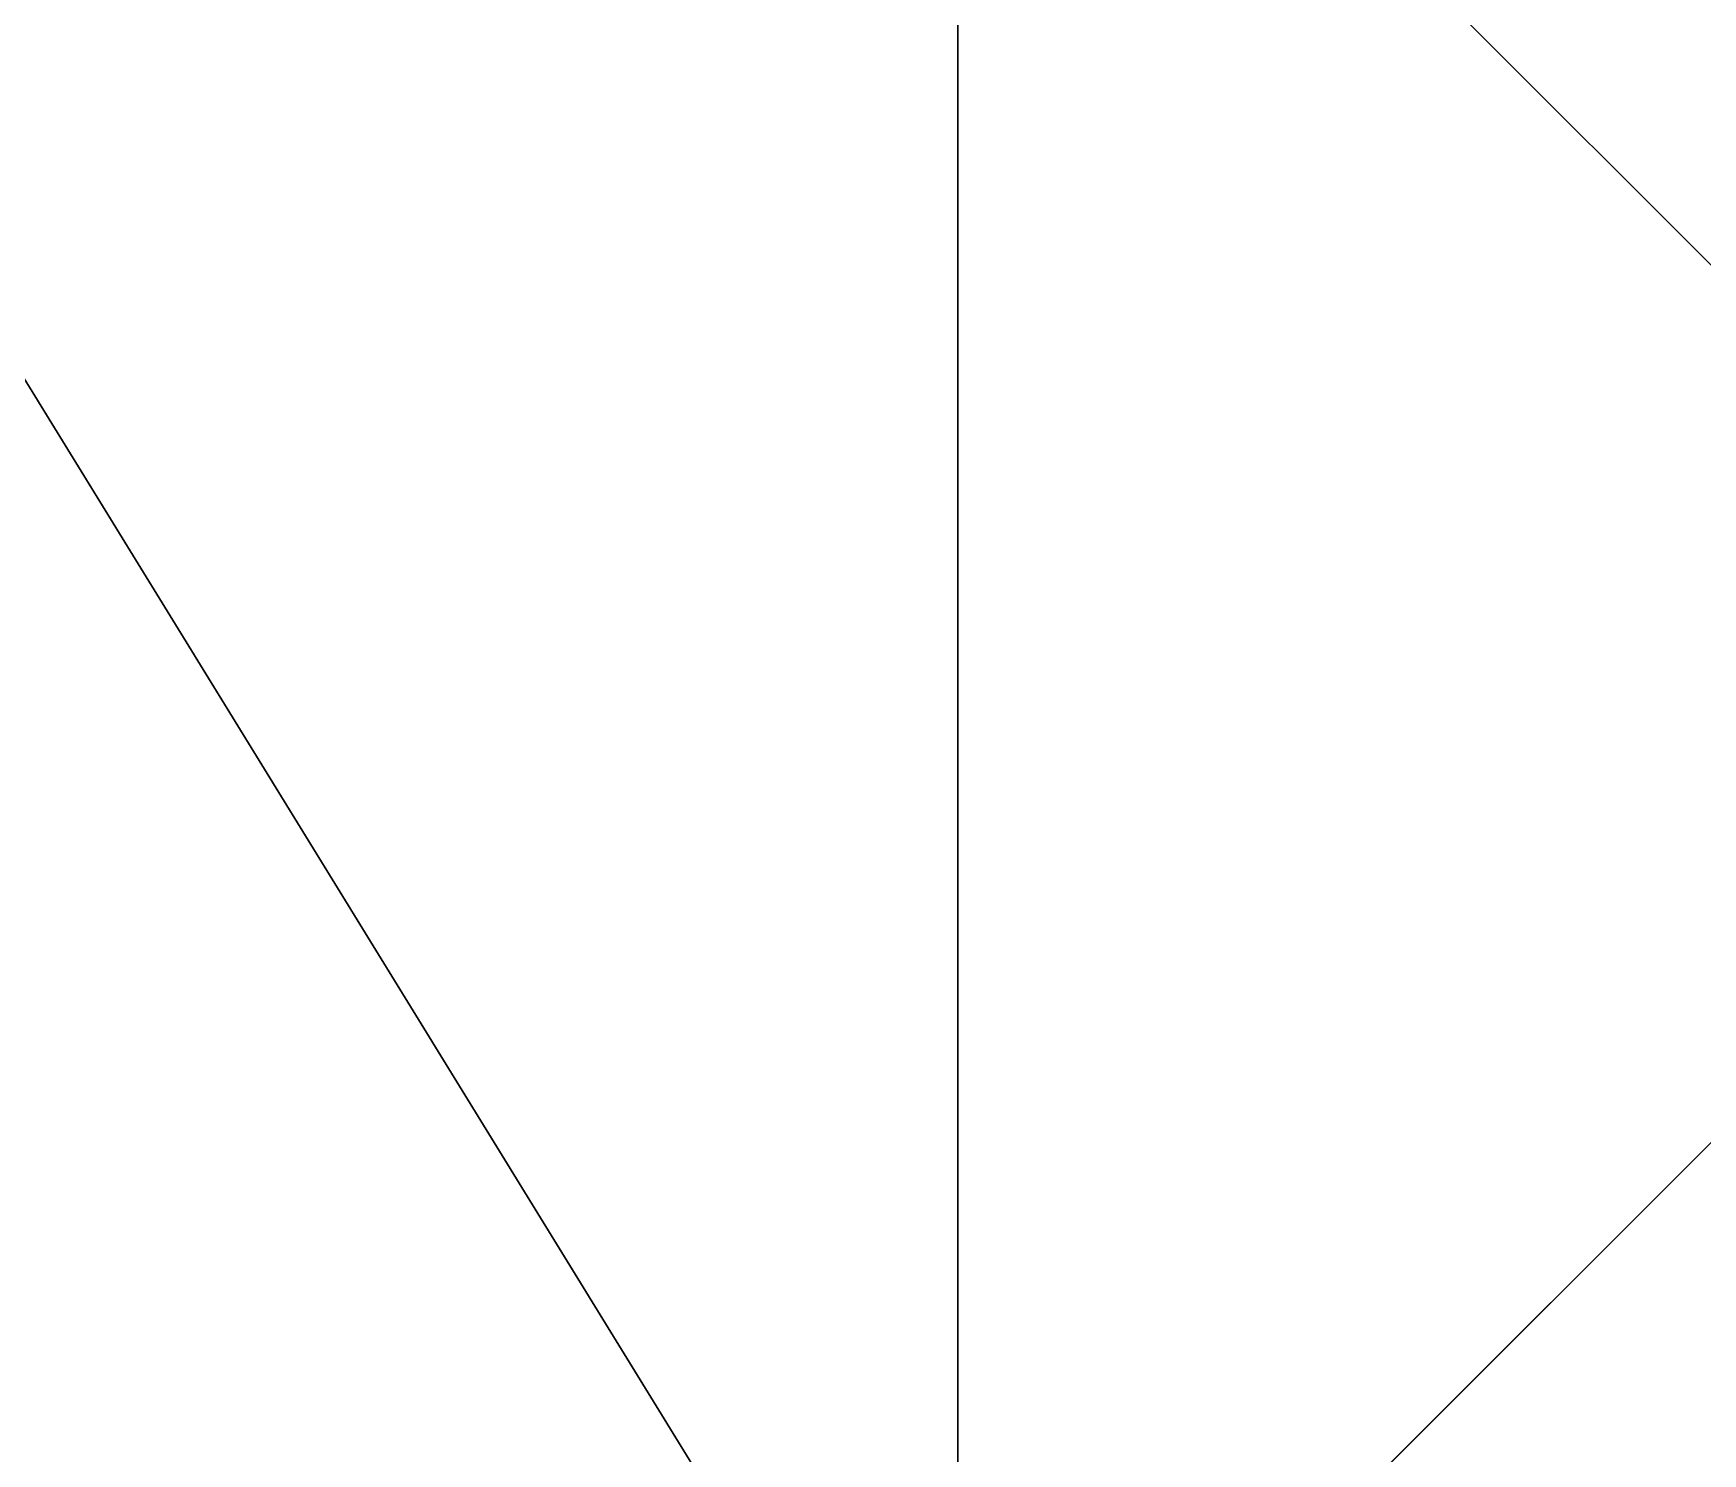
# Model space of a CAD drawing. Extents: x -3136 to 3456, y -896 to 5632.
# Drawn here: x -198.5 to 160, y 2143 to 2448 of the extents above; entities that cross this region are included whole.
import ezdxf

# ---------------------------------------------------------------- set-up
doc = ezdxf.new("R2010")
doc.units = 0

msp = doc.modelspace()

# ---------------------------------------------------------------- meshes
at = {"layer": 'OBJECT067', "color": 50}
mesh = msp.add_polyface(dxfattribs=at)
corners = [(-2944, -896, 2176), (-2944, 5504, 2176), (3456, 5504, 2176), (3456, -896, 2176), (-2944, 5504, 2048), (-2944, -896, 2048), (3456, -896, 2048), (3456, 5504, 2048)]
mesh.append_faces([[corners[k] for k in face] for face in [(1, 3, 0), (5, 7, 4), (4, 0, 5), (6, 2, 7), (7, 1, 4), (5, 3, 6)]], dxfattribs={"vtx0": -1})
mesh.append_faces([[corners[k] for k in face] for face in [(1, 2, 3), (5, 6, 7), (4, 1, 0), (6, 3, 2), (7, 2, 1), (5, 0, 3)]], dxfattribs={"vtx2": -1})
at = {"layer": 'OBJECT294', "color": 50}
mesh = msp.add_polyface(dxfattribs=at)
corners = [(0, 5376), (3328, 5376), (3328, 2048), (0, 2048), (0, 2048, -128), (3328, 2048, -128), (3328, 5376, -128), (0, 5376, -128)]
mesh.append_faces([[corners[k] for k in face] for face in [(1, 3, 0), (5, 7, 4), (5, 1, 6), (6, 0, 7), (4, 2, 5), (7, 3, 4)]], dxfattribs={"vtx0": -1})
mesh.append_faces([[corners[k] for k in face] for face in [(1, 2, 3), (5, 6, 7), (5, 2, 1), (6, 1, 0), (4, 3, 2), (7, 0, 3)]], dxfattribs={"vtx2": -1})
at = {"layer": 'OBJECT295', "color": 50}
mesh = msp.add_polyface(dxfattribs=at)
corners = [(0, 2048), (-2048, 2048), (-2048, 5376), (0, 5376), (0, 5376, -128), (-2048, 5376, -128), (-2048, 2048, -128), (0, 2048, -128)]
mesh.append_faces([[corners[k] for k in face] for face in [(1, 3, 0), (5, 7, 4), (4, 2, 5), (5, 1, 6), (6, 0, 7), (7, 3, 4)]], dxfattribs={"vtx0": -1})
mesh.append_faces([[corners[k] for k in face] for face in [(1, 2, 3), (5, 6, 7), (4, 3, 2), (5, 2, 1), (6, 1, 0), (7, 0, 3)]], dxfattribs={"vtx2": -1})

doc.saveas('drawing.dxf')
